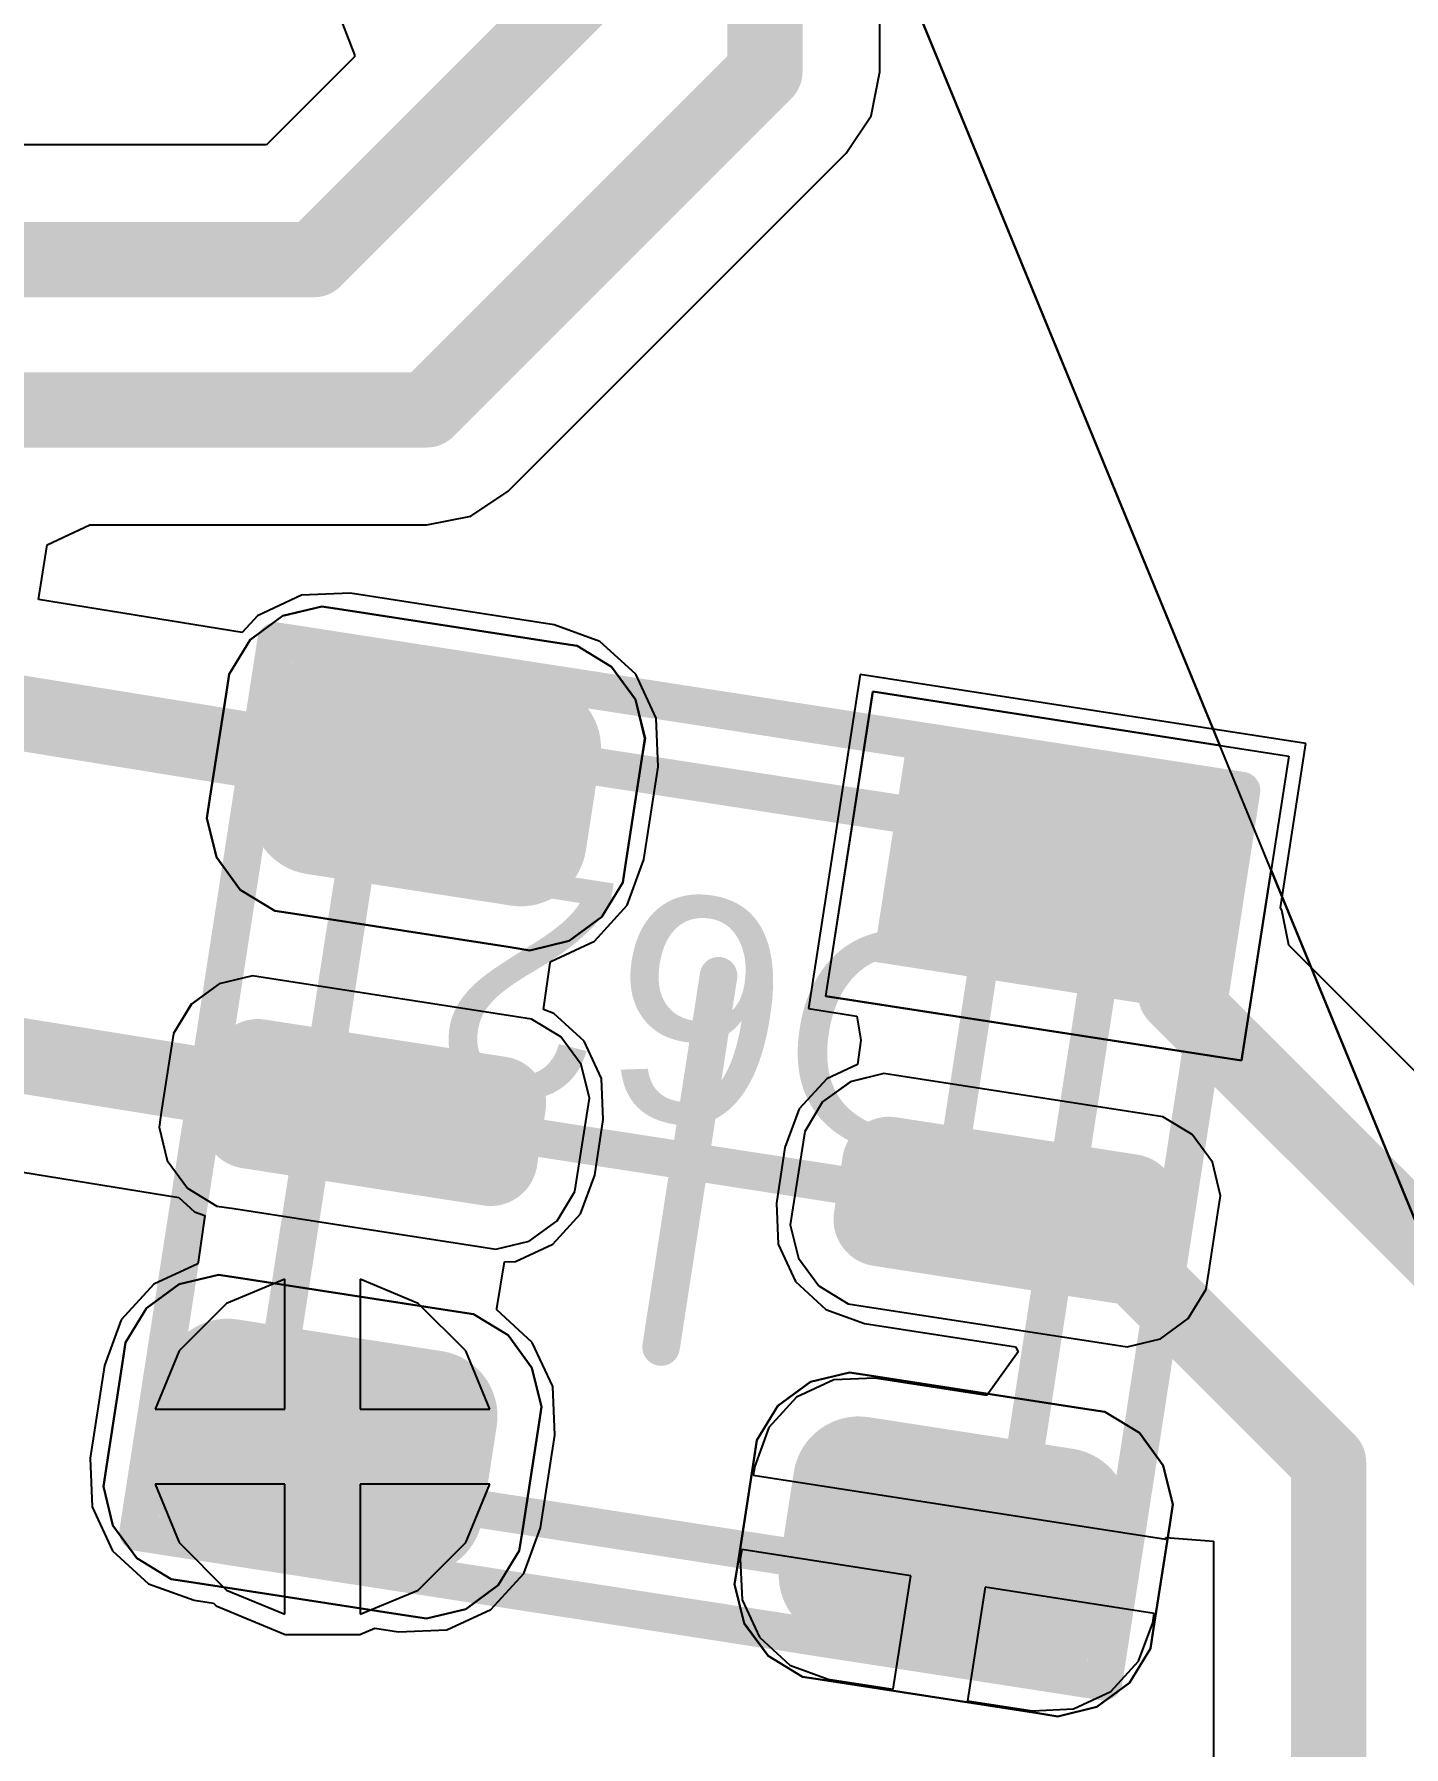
# Model space of a CAD drawing. Header units: inches. Extents: x -5 to 179, y -47 to 8.
# Drawn here: x 123.755 to 127.4, y -14.558 to -10 of the extents above; entities that cross this region are included whole.
import ezdxf

# ---------------------------------------------------------------- set-up
doc = ezdxf.new("R2010")
doc.units = ezdxf.units.IN
for name, color, linetype in [('Bottom Layer', 5, 'Continuous'), ('Top 3D Body', 56, 'Continuous'), ('Top Courtyard', 56, 'Continuous'), ('Top Layer', 1, 'Continuous'), ('Top Overlay', 2, 'Continuous'), ('Top Paste', 8, 'Continuous'), ('Top Solder', 216, 'Continuous'), ('Via Holes', 16, 'Continuous')]:
    doc.layers.add(name, color=color, linetype=linetype)
doc.styles.add('Arial', font='', dxfattribs={"height": 0.2})
doc.styles.get('Arial').set_extended_font_data('Arial')

# ---------------------------------------------------------------- blocks, each defined once
blk = doc.blocks.new('APA_RGB_LED_2020_1034')
at = {"layer": 'Top Layer'}
h = blk.add_hatch(color=1, dxfattribs=at)
edge = h.paths.add_edge_path()
edge.add_arc((-1.125, 1.025), 0.125, 90, 180)
edge.add_line((-1.25, 1.025), (-1.25, 0.775))
edge.add_arc((-1.125, 0.775), 0.125, 180, 270)
edge.add_line((-1.125, 0.65), (-0.575, 0.65))
edge.add_arc((-0.575, 0.775), 0.125, 270, 360)
edge.add_line((-0.45, 0.775), (-0.45, 1.025))
edge.add_arc((-0.575, 1.025), 0.125, 0, 90)
edge.add_line((-0.575, 1.15), (-1.125, 1.15))
h = blk.add_hatch(color=1, dxfattribs=at)
edge = h.paths.add_edge_path()
edge.add_arc((0.575, 1.025), 0.125, 90, 180)
edge.add_line((0.45, 1.025), (0.45, 0.775))
edge.add_arc((0.575, 0.775), 0.125, 180, 270)
edge.add_line((0.575, 0.65), (1.125, 0.65))
edge.add_arc((1.125, 0.775), 0.125, 270, 360)
edge.add_line((1.25, 0.775), (1.25, 1.025))
edge.add_arc((1.125, 1.025), 0.125, 0, 90)
edge.add_line((1.125, 1.15), (0.575, 1.15))
h = blk.add_hatch(color=1, dxfattribs=at)
edge = h.paths.add_edge_path()
edge.add_arc((-1.175, 0.075), 0.075, 90, 180)
edge.add_line((-1.25, 0.075), (-1.25, -0.075))
edge.add_arc((-1.175, -0.075), 0.075, 180, 270)
edge.add_line((-1.175, -0.15), (-0.525, -0.15))
edge.add_arc((-0.525, -0.075), 0.075, 270, 360)
edge.add_line((-0.45, -0.075), (-0.45, 0.075))
edge.add_arc((-0.525, 0.075), 0.075, 0, 90)
edge.add_line((-0.525, 0.15), (-1.175, 0.15))
h = blk.add_hatch(color=1, dxfattribs=at)
edge = h.paths.add_edge_path()
edge.add_arc((0.525, 0.075), 0.075, 90, 180)
edge.add_line((0.45, 0.075), (0.45, -0.075))
edge.add_arc((0.525, -0.075), 0.075, 180, 270)
edge.add_line((0.525, -0.15), (1.175, -0.15))
edge.add_arc((1.175, -0.075), 0.075, 270, 360)
edge.add_line((1.25, -0.075), (1.25, 0.075))
edge.add_arc((1.175, 0.075), 0.075, 0, 90)
edge.add_line((1.175, 0.15), (0.525, 0.15))
blk.add_hatch(color=1, dxfattribs=at).paths.add_polyline_path([(-1.25, -0.65), (-0.45, -0.65), (-0.45, -1.15), (-1.25, -1.15)])
h = blk.add_hatch(color=1, dxfattribs=at)
edge = h.paths.add_edge_path()
edge.add_arc((0.575, -0.775), 0.125, 90, 180)
edge.add_line((0.45, -0.775), (0.45, -1.025))
edge.add_arc((0.575, -1.025), 0.125, 180, 270)
edge.add_line((0.575, -1.15), (1.125, -1.15))
edge.add_arc((1.125, -1.025), 0.125, 270, 360)
edge.add_line((1.25, -1.025), (1.25, -0.775))
edge.add_arc((1.125, -0.775), 0.125, 0, 90)
edge.add_line((1.125, -0.65), (0.575, -0.65))
at = {"layer": 'Top Paste'}
h = blk.add_hatch(color=8, dxfattribs=at)
edge = h.paths.add_edge_path()
edge.add_arc((-1.125, 1.025), 0.125, 90, 180)
edge.add_line((-1.25, 1.025), (-1.25, 0.775))
edge.add_arc((-1.125, 0.775), 0.125, 180, 270)
edge.add_line((-1.125, 0.65), (-0.575, 0.65))
edge.add_arc((-0.575, 0.775), 0.125, 270, 360)
edge.add_line((-0.45, 0.775), (-0.45, 1.025))
edge.add_arc((-0.575, 1.025), 0.125, 0, 90)
edge.add_line((-0.575, 1.15), (-1.125, 1.15))
h = blk.add_hatch(color=8, dxfattribs=at)
edge = h.paths.add_edge_path()
edge.add_arc((0.575, 1.025), 0.125, 90, 180)
edge.add_line((0.45, 1.025), (0.45, 0.775))
edge.add_arc((0.575, 0.775), 0.125, 180, 270)
edge.add_line((0.575, 0.65), (1.125, 0.65))
edge.add_arc((1.125, 0.775), 0.125, 270, 360)
edge.add_line((1.25, 0.775), (1.25, 1.025))
edge.add_arc((1.125, 1.025), 0.125, 0, 90)
edge.add_line((1.125, 1.15), (0.575, 1.15))
h = blk.add_hatch(color=8, dxfattribs=at)
edge = h.paths.add_edge_path()
edge.add_arc((-1.175, 0.075), 0.075, 90, 180)
edge.add_line((-1.25, 0.075), (-1.25, -0.075))
edge.add_arc((-1.175, -0.075), 0.075, 180, 270)
edge.add_line((-1.175, -0.15), (-0.525, -0.15))
edge.add_arc((-0.525, -0.075), 0.075, 270, 360)
edge.add_line((-0.45, -0.075), (-0.45, 0.075))
edge.add_arc((-0.525, 0.075), 0.075, 0, 90)
edge.add_line((-0.525, 0.15), (-1.175, 0.15))
h = blk.add_hatch(color=8, dxfattribs=at)
edge = h.paths.add_edge_path()
edge.add_arc((0.525, 0.075), 0.075, 90, 180)
edge.add_line((0.45, 0.075), (0.45, -0.075))
edge.add_arc((0.525, -0.075), 0.075, 180, 270)
edge.add_line((0.525, -0.15), (1.175, -0.15))
edge.add_arc((1.175, -0.075), 0.075, 270, 360)
edge.add_line((1.25, -0.075), (1.25, 0.075))
edge.add_arc((1.175, 0.075), 0.075, 0, 90)
edge.add_line((1.175, 0.15), (0.525, 0.15))
blk.add_hatch(color=8, dxfattribs=at).paths.add_polyline_path([(-1.25, -0.65), (-0.45, -0.65), (-0.45, -1.15), (-1.25, -1.15)])
h = blk.add_hatch(color=8, dxfattribs=at)
edge = h.paths.add_edge_path()
edge.add_arc((0.575, -0.775), 0.125, 90, 180)
edge.add_line((0.45, -0.775), (0.45, -1.025))
edge.add_arc((0.575, -1.025), 0.125, 180, 270)
edge.add_line((0.575, -1.15), (1.125, -1.15))
edge.add_arc((1.125, -1.025), 0.125, 270, 360)
edge.add_line((1.25, -1.025), (1.25, -0.775))
edge.add_arc((1.125, -0.775), 0.125, 0, 90)
edge.add_line((1.125, -0.65), (0.575, -0.65))
at = {"layer": 'Top Solder'}
h = blk.add_hatch(color=216, dxfattribs=at)
edge = h.paths.add_edge_path()
edge.add_arc((-1.125, 1.025), 0.175, 90, 180)
edge.add_line((-1.3, 1.025), (-1.3, 0.775))
edge.add_arc((-1.125, 0.775), 0.175, 180, 270)
edge.add_line((-1.125, 0.6), (-0.575, 0.6))
edge.add_arc((-0.575, 0.775), 0.175, 270, 360)
edge.add_line((-0.4, 0.775), (-0.4, 1.025))
edge.add_arc((-0.575, 1.025), 0.175, 0, 90)
edge.add_line((-0.575, 1.2), (-1.125, 1.2))
h = blk.add_hatch(color=216, dxfattribs=at)
edge = h.paths.add_edge_path()
edge.add_arc((0.575, 1.025), 0.175, 90, 180)
edge.add_line((0.4, 1.025), (0.4, 0.775))
edge.add_arc((0.575, 0.775), 0.175, 180, 270)
edge.add_line((0.575, 0.6), (1.125, 0.6))
edge.add_arc((1.125, 0.775), 0.175, 270, 360)
edge.add_line((1.3, 0.775), (1.3, 1.025))
edge.add_arc((1.125, 1.025), 0.175, 0, 90)
edge.add_line((1.125, 1.2), (0.575, 1.2))
h = blk.add_hatch(color=216, dxfattribs=at)
edge = h.paths.add_edge_path()
edge.add_arc((-1.175, 0.075), 0.125, 90, 180)
edge.add_line((-1.3, 0.075), (-1.3, -0.075))
edge.add_arc((-1.175, -0.075), 0.125, 180, 270)
edge.add_line((-1.175, -0.2), (-0.525, -0.2))
edge.add_arc((-0.525, -0.075), 0.125, 270, 360)
edge.add_line((-0.4, -0.075), (-0.4, 0.075))
edge.add_arc((-0.525, 0.075), 0.125, 0, 90)
edge.add_line((-0.525, 0.2), (-1.175, 0.2))
h = blk.add_hatch(color=216, dxfattribs=at)
edge = h.paths.add_edge_path()
edge.add_arc((0.525, 0.075), 0.125, 90, 180)
edge.add_line((0.4, 0.075), (0.4, -0.075))
edge.add_arc((0.525, -0.075), 0.125, 180, 270)
edge.add_line((0.525, -0.2), (1.175, -0.2))
edge.add_arc((1.175, -0.075), 0.125, 270, 360)
edge.add_line((1.3, -0.075), (1.3, 0.075))
edge.add_arc((1.175, 0.075), 0.125, 0, 90)
edge.add_line((1.175, 0.2), (0.525, 0.2))
blk.add_hatch(color=216, dxfattribs=at).paths.add_polyline_path([(-1.3, -0.6), (-0.4, -0.6), (-0.4, -1.2), (-1.3, -1.2)])
h = blk.add_hatch(color=216, dxfattribs=at)
edge = h.paths.add_edge_path()
edge.add_arc((0.575, -0.775), 0.175, 90, 180)
edge.add_line((0.4, -0.775), (0.4, -1.025))
edge.add_arc((0.575, -1.025), 0.175, 180, 270)
edge.add_line((0.575, -1.2), (1.125, -1.2))
edge.add_arc((1.125, -1.025), 0.175, 270, 360)
edge.add_line((1.3, -1.025), (1.3, -0.775))
edge.add_arc((1.125, -0.775), 0.175, 0, 90)
edge.add_line((1.125, -0.6), (0.575, -0.6))
at = {"layer": 'Top 3D Body'}
for points in [[(1, 1, 0.1, 0.1, 0), (-1, 1, 0.1, 0.1, 0)], [(-1, 1, 0.1, 0.1, 0), (-1, -1, 0.1, 0.1, 0)], [(1, 1, 0.1, 0.1, 0), (1, -1, 0.1, 0.1, 0)], [(1, -1, 0.1, 0.1, 0), (-1, -1, 0.1, 0.1, 0)]]:
    blk.add_lwpolyline(points, format="xyseb", dxfattribs=at)
for points in [[(-1.025, 1, 0.05, 0.05, 1), (-0.975, 1, 0.05, 0.05, 1)], [(-1.025, 1, 0.05, 0.05, 1), (-0.975, 1, 0.05, 0.05, 1)], [(0.975, 1, 0.05, 0.05, 1), (1.025, 1, 0.05, 0.05, 1)], [(0.975, 1, 0.05, 0.05, 1), (1.025, 1, 0.05, 0.05, 1)], [(-1.025, -1, 0.05, 0.05, 1), (-0.975, -1, 0.05, 0.05, 1)], [(-1.025, -1, 0.05, 0.05, 1), (-0.975, -1, 0.05, 0.05, 1)], [(0.975, -1, 0.05, 0.05, 1), (1.025, -1, 0.05, 0.05, 1)], [(0.975, -1, 0.05, 0.05, 1), (1.025, -1, 0.05, 0.05, 1)]]:
    blk.add_lwpolyline(points, format="xyseb", close=True, dxfattribs=at)
at = {"layer": 'Top Courtyard'}
for points in [[(-1.3, 1.2, 0.1, 0.1, 0), (-1.3, -1.2, 0.1, 0.1, 0)], [(1.3, 1.2, 0.1, 0.1, 0), (-1.3, 1.2, 0.1, 0.1, 0)], [(1.3, 1.2, 0.1, 0.1, 0), (1.3, -1.2, 0.1, 0.1, 0)], [(0, 0.5, 0.1, 0.1, 0), (0, -0.5, 0.1, 0.1, 0)], [(0.5, 0, 0.1, 0.1, 0), (-0.5, 0, 0.1, 0.1, 0)], [(1.3, -1.2, 0.1, 0.1, 0), (-1.3, -1.2, 0.1, 0.1, 0)]]:
    blk.add_lwpolyline(points, format="xyseb", dxfattribs=at)
for points in [[(-1.325, 1.2, 0.05, 0.05, 1), (-1.275, 1.2, 0.05, 0.05, 1)], [(-1.325, 1.2, 0.05, 0.05, 1), (-1.275, 1.2, 0.05, 0.05, 1)], [(1.275, 1.2, 0.05, 0.05, 1), (1.325, 1.2, 0.05, 0.05, 1)], [(1.275, 1.2, 0.05, 0.05, 1), (1.325, 1.2, 0.05, 0.05, 1)], [(-0.025, 0.5, 0.05, 0.05, 1), (0.025, 0.5, 0.05, 0.05, 1)], [(-0.525, 0, 0.05, 0.05, 1), (-0.475, 0, 0.05, 0.05, 1)], [(0.475, 0, 0.05, 0.05, 1), (0.525, 0, 0.05, 0.05, 1)], [(-0.025, -0.5, 0.05, 0.05, 1), (0.025, -0.5, 0.05, 0.05, 1)], [(-1.325, -1.2, 0.05, 0.05, 1), (-1.275, -1.2, 0.05, 0.05, 1)], [(-1.325, -1.2, 0.05, 0.05, 1), (-1.275, -1.2, 0.05, 0.05, 1)], [(1.275, -1.2, 0.05, 0.05, 1), (1.325, -1.2, 0.05, 0.05, 1)], [(1.275, -1.2, 0.05, 0.05, 1), (1.325, -1.2, 0.05, 0.05, 1)]]:
    blk.add_lwpolyline(points, format="xyseb", close=True, dxfattribs=at)
at = {"layer": 'Top Overlay'}
for p, q in [((-1.2929, 1.2689), (-1.1937, 1.31)), ((-1.1937, 1.31), (-1.14, 1.31)), ((-1.14, 1.31), (-1.14, 1.31)), ((-1.14, 1.31), (-0.56, 1.31)), ((-0.56, 1.31), (-0.5063, 1.31)), ((-0.5063, 1.31), (-0.4071, 1.2689)), ((0.4071, 1.2689), (0.5063, 1.31)), ((0.5063, 1.31), (0.56, 1.31)), ((0.56, 1.31), (0.56, 1.31)), ((0.56, 1.31), (1.14, 1.31)), ((1.14, 1.31), (1.1937, 1.31)), ((1.1937, 1.31), (1.2929, 1.2689)), ((-1.3689, 1.1929), (-1.2929, 1.2689)), ((-0.4071, 1.2689), (-0.3311, 1.1929)), ((0.3311, 1.1929), (0.4071, 1.2689)), ((1.2929, 1.2689), (1.3689, 1.1929)), ((-1.41, 1.0937), (-1.3689, 1.1929)), ((-0.3311, 1.1929), (-0.29, 1.0937)), ((0.29, 1.0937), (0.3311, 1.1929)), ((1.3689, 1.1929), (1.41, 1.0937)), ((-1.41, 1.04), (-1.41, 1.0937)), ((-0.29, 1.0937), (-0.29, 1.04)), ((0.29, 1.04), (0.29, 1.0937)), ((1.41, 1.0937), (1.41, 1.04)), ((-1.41, 0.76), (-1.41, 1.04)), ((-0.29, 1.04), (-0.29, 1.04)), ((-0.29, 1.04), (-0.29, 0.76)), ((0.29, 0.76), (0.29, 1.04)), ((1.41, 1.04), (1.41, 1.04)), ((1.41, 1.04), (1.41, 0.76)), ((-1.41, 0.76), (-1.41, 0.76)), ((-1.41, 0.7063), (-1.41, 0.76)), ((-0.29, 0.76), (-0.29, 0.7063)), ((0.29, 0.76), (0.29, 0.76)), ((0.29, 0.7063), (0.29, 0.76)), ((1.41, 0.76), (1.41, 0.7063)), ((-1.3689, 0.6071), (-1.41, 0.7063)), ((-0.29, 0.7063), (-0.3311, 0.6071)), ((0.3311, 0.6071), (0.29, 0.7063)), ((1.41, 0.7063), (1.3689, 0.6071)), ((-1.2929, 0.5311), (-1.3689, 0.6071)), ((-0.3311, 0.6071), (-0.4071, 0.5311)), ((0.4071, 0.5311), (0.3311, 0.6071)), ((1.3689, 0.6071), (1.2929, 0.5311)), ((-1.1937, 0.49), (-1.2929, 0.5311)), ((-0.4071, 0.5311), (-0.5063, 0.49)), ((0.5063, 0.49), (0.4071, 0.5311)), ((1.2929, 0.5311), (1.1937, 0.49)), ((-1.14, 0.49), (-1.1937, 0.49)), ((-0.56, 0.49), (-1.14, 0.49)), ((-0.5063, 0.49), (-0.56, 0.49)), ((-0.56, 0.49), (-0.56, 0.49)), ((0.56, 0.49), (0.5063, 0.49)), ((1.14, 0.49), (0.56, 0.49)), ((1.1937, 0.49), (1.14, 0.49)), ((1.14, 0.49), (1.14, 0.49)), ((-1.3103, 0.275), (-1.375, 0.2103)), ((-1.2258, 0.31), (-1.3103, 0.275)), ((-1.18, 0.31), (-1.2258, 0.31)), ((-0.52, 0.31), (-1.18, 0.31)), ((-0.4742, 0.31), (-0.52, 0.31)), ((-0.52, 0.31), (-0.52, 0.31)), ((-0.3897, 0.275), (-0.4742, 0.31)), ((-0.325, 0.2103), (-0.3897, 0.275)), ((0.3897, 0.275), (0.325, 0.2103)), ((0.4743, 0.31), (0.3897, 0.275)), ((0.52, 0.31), (0.4743, 0.31)), ((1.18, 0.31), (0.52, 0.31)), ((1.2258, 0.31), (1.18, 0.31)), ((1.18, 0.31), (1.18, 0.31)), ((1.3103, 0.275), (1.2258, 0.31)), ((1.375, 0.2103), (1.3103, 0.275)), ((-1.375, 0.2103), (-1.41, 0.1258)), ((-0.29, 0.1258), (-0.325, 0.2103)), ((0.325, 0.2103), (0.29, 0.1258)), ((1.41, 0.1258), (1.375, 0.2103)), ((-1.41, 0.1258), (-1.41, 0.08)), ((-0.29, 0.08), (-0.29, 0.1258)), ((0.29, 0.1258), (0.29, 0.08)), ((1.41, 0.08), (1.41, 0.1258)), ((-1.41, 0.08), (-1.41, -0.08)), ((-1.41, 0.08), (-1.41, 0.08)), ((-0.29, -0.08), (-0.29, 0.08)), ((0.29, 0.08), (0.29, -0.08)), ((0.29, 0.08), (0.29, 0.08)), ((1.41, -0.08), (1.41, 0.08)), ((-1.41, -0.08), (-1.41, -0.1257)), ((-0.29, -0.1257), (-0.29, -0.08)), ((-0.29, -0.08), (-0.29, -0.08)), ((0.29, -0.08), (0.29, -0.1257)), ((1.41, -0.1257), (1.41, -0.08)), ((1.41, -0.08), (1.41, -0.08)), ((-1.41, -0.1257), (-1.375, -0.2103)), ((-0.325, -0.2103), (-0.29, -0.1257)), ((0.29, -0.1257), (0.325, -0.2103)), ((1.375, -0.2103), (1.41, -0.1257)), ((-1.375, -0.2103), (-1.3103, -0.275)), ((-0.3897, -0.275), (-0.325, -0.2103)), ((0.325, -0.2103), (0.3897, -0.275)), ((1.3103, -0.275), (1.375, -0.2103)), ((-1.3103, -0.275), (-1.2258, -0.31)), ((-1.2258, -0.31), (-1.18, -0.31)), ((-1.18, -0.31), (-1.18, -0.31)), ((-1.18, -0.31), (-0.52, -0.31)), ((-0.52, -0.31), (-0.4743, -0.31)), ((-0.4743, -0.31), (-0.3897, -0.275)), ((0.3897, -0.275), (0.4743, -0.31)), ((0.4743, -0.31), (0.52, -0.31)), ((0.52, -0.31), (0.52, -0.31)), ((0.52, -0.31), (1.18, -0.31)), ((1.18, -0.31), (1.2258, -0.31)), ((1.2258, -0.31), (1.3103, -0.275)), ((-1.41, -1.31), (-1.41, -0.49)), ((-1.41, -0.49), (-0.29, -0.49)), ((-0.29, -0.49), (-0.29, -1.31)), ((0.4071, -0.5311), (0.5063, -0.49)), ((0.5063, -0.49), (0.56, -0.49)), ((0.56, -0.49), (0.56, -0.49)), ((0.56, -0.49), (1.14, -0.49)), ((1.14, -0.49), (1.1937, -0.49)), ((1.1937, -0.49), (1.2929, -0.5311)), ((0.3311, -0.6071), (0.4071, -0.5311)), ((1.2929, -0.5311), (1.3689, -0.6071)), ((0.29, -0.7063), (0.3311, -0.6071)), ((1.3689, -0.6071), (1.41, -0.7063)), ((0.29, -0.76), (0.29, -0.7063)), ((1.41, -0.7063), (1.41, -0.76)), ((0.29, -1.04), (0.29, -0.76)), ((1.41, -0.76), (1.41, -0.76)), ((1.41, -0.76), (1.41, -1.04)), ((0.29, -1.04), (0.29, -1.04)), ((0.29, -1.0937), (0.29, -1.04)), ((1.41, -1.04), (1.41, -1.0937)), ((0.3311, -1.1929), (0.29, -1.0937)), ((1.41, -1.0937), (1.3689, -1.1929)), ((0.4071, -1.2689), (0.3311, -1.1929)), ((1.3689, -1.1929), (1.2929, -1.2689)), ((0.5063, -1.31), (0.4071, -1.2689)), ((1.2929, -1.2689), (1.1937, -1.31)), ((-0.29, -1.31), (-1.41, -1.31)), ((0.56, -1.31), (0.5063, -1.31)), ((1.14, -1.31), (0.56, -1.31)), ((1.1937, -1.31), (1.14, -1.31)), ((1.14, -1.31), (1.14, -1.31))]:
    blk.add_line(p, q, dxfattribs=at)
at = {"layer": 'Top Courtyard', "style": 'Arial'}
blk.add_text('D62', height=0.6, dxfattribs=at).set_placement((-0.8, -0.7))

msp = doc.modelspace()

# ---------------------------------------------------------------- hatches: boundary and pattern name
at = {"layer": 'Bottom Layer'}
h = msp.add_hatch(color=5, dxfattribs=at)
edge = h.paths.add_edge_path()
edge.add_arc((124.5223, -13.7594), 0.3, 0, 360)
at = {"layer": 'Top Layer'}
h = msp.add_hatch(color=1, dxfattribs=at)
edge = h.paths.add_edge_path()
edge.add_arc((124.5223, -13.7594), 0.3, 0, 360)
at = {"layer": 'Via Holes'}
h = msp.add_hatch(color=7, dxfattribs=at)
edge = h.paths.add_edge_path()
edge.add_arc((124.5223, -13.7594), 0.15, 0, 360)

# ---------------------------------------------------------------- linework, layer by layer
at = {"layer": 'Bottom Layer'}
for p, q in [((124.4223, -13.3137), (124.2674, -13.3779)), ((124.4223, -13.6594), (124.4223, -13.3137)), ((124.7772, -13.3779), (124.6223, -13.3137)), ((124.6223, -13.3137), (124.6223, -13.6594)), ((124.2674, -13.3779), (124.1408, -13.5045)), ((124.9038, -13.5045), (124.7772, -13.3779)), ((124.1408, -13.5045), (124.0767, -13.6594)), ((124.968, -13.6594), (124.9038, -13.5045)), ((124.0767, -13.6594), (124.4223, -13.6594)), ((124.6223, -13.6594), (124.968, -13.6594)), ((124.4223, -13.8594), (124.0767, -13.8594)), ((124.0767, -13.8594), (124.1408, -14.0143)), ((124.4223, -14.205), (124.4223, -13.8594)), ((124.968, -13.8594), (124.6223, -13.8594)), ((124.6223, -13.8594), (124.6223, -14.205)), ((124.9038, -14.0143), (124.968, -13.8594)), ((124.1408, -14.0143), (124.2674, -14.1409)), ((124.7772, -14.1409), (124.9038, -14.0143)), ((124.2674, -14.1409), (124.4223, -14.205)), ((124.6223, -14.205), (124.7772, -14.1409))]:
    msp.add_line(p, q, dxfattribs=at)
at = {"layer": 'Top Layer'}
for p, q in [((126.0059, -10.1), (126.0059, -8.738)), ((124.5589, -9.9289), (124.6074, -10.0552)), ((124.6072, -10.0603), (124.3733, -10.2941)), ((124.6074, -10.0552), (124.6072, -10.0603)), ((125.9826, -10.2171), (126.0059, -10.1)), ((126.0059, -10.1), (126.0059, -10.1)), ((125.9163, -10.3163), (125.9826, -10.2171)), ((124.3733, -10.2941), (121.0749, -10.2941)), ((125.0163, -11.2163), (125.9163, -10.3163)), ((125.9163, -10.3163), (125.9163, -10.3163)), ((124.9171, -11.2826), (125.0163, -11.2163)), ((124.8, -11.3059), (124.9171, -11.2826)), ((123.7895, -11.3586), (123.9032, -11.3059)), ((123.9032, -11.3059), (124.8, -11.3059)), ((124.8, -11.3059), (124.8, -11.3059)), ((123.7668, -11.5046), (123.7895, -11.3586)), ((123.7895, -11.3586), (123.7895, -11.3586)), ((123.7895, -11.3586), (123.7895, -11.3586)), ((124.3086, -11.5919), (123.7668, -11.5046)), ((124.4666, -11.493), (124.3493, -11.5476)), ((124.5957, -11.4875), (124.4666, -11.493)), ((125.1393, -11.5716), (124.5957, -11.4875)), ((124.3493, -11.5476), (124.3086, -11.5919)), ((125.2607, -11.616), (125.1393, -11.5716)), ((125.356, -11.7034), (125.2607, -11.616)), ((125.4105, -11.8206), (125.356, -11.7034)), ((125.9536, -11.7041), (125.8159, -12.5935)), ((127.1395, -11.8877), (125.9536, -11.7041)), ((125.416, -11.9498), (125.4105, -11.8206)), ((127.0717, -12.3255), (127.1395, -11.8877)), ((125.3778, -12.1969), (125.416, -11.9498)), ((125.3335, -12.3183), (125.3778, -12.1969)), ((125.246, -12.4136), (125.3335, -12.3183)), ((127.0759, -12.3318), (127.0717, -12.3255)), ((127.0944, -12.4248), (127.0759, -12.3318)), ((125.1297, -12.4677), (125.246, -12.4136)), ((127.8163, -13.1467), (127.0944, -12.4248)), ((125.1109, -12.596), (125.1283, -12.4717)), ((125.1283, -12.4717), (125.1297, -12.4677)), ((125.1383, -12.606), (125.1109, -12.596)), ((125.2189, -12.68), (125.1383, -12.606)), ((125.8159, -12.5935), (125.9444, -12.6134)), ((125.9444, -12.6134), (125.9548, -12.6778)), ((125.2651, -12.7792), (125.2189, -12.68)), ((125.9548, -12.6778), (125.9459, -12.7422)), ((125.9459, -12.7422), (125.8647, -12.7799)), ((125.2697, -12.8885), (125.2651, -12.7792)), ((125.8647, -12.7799), (125.7907, -12.8605)), ((125.2468, -13.0367), (125.2697, -12.8885)), ((125.7907, -12.8605), (125.7532, -12.9633)), ((123.4073, -12.9779), (124.1404, -13.0961)), ((125.7532, -12.9633), (125.7303, -13.1115)), ((125.2093, -13.1395), (125.2468, -13.0367)), ((124.1404, -13.0961), (124.1817, -13.1339)), ((125.7303, -13.1115), (125.7349, -13.2208)), ((124.1817, -13.1339), (124.2091, -13.1439)), ((124.2091, -13.1439), (124.1917, -13.2682)), ((125.1353, -13.2201), (125.2093, -13.1395)), ((125.0361, -13.2662), (125.1353, -13.2201)), ((125.7349, -13.2208), (125.7811, -13.32)), ((124.1903, -13.2723), (124.074, -13.3264)), ((124.1917, -13.2682), (124.1903, -13.2723)), ((124.986, -13.3912), (125.0069, -13.2675)), ((125.0069, -13.2675), (125.0361, -13.2662)), ((124.074, -13.3264), (123.9865, -13.4216)), ((125.7811, -13.32), (125.8617, -13.394)), ((124.9861, -13.3955), (124.986, -13.3912)), ((125.0806, -13.4822), (124.9861, -13.3955)), ((125.8617, -13.394), (125.9645, -13.4315)), ((123.9865, -13.4216), (123.9422, -13.5431)), ((125.9645, -13.4315), (126.3669, -13.4938)), ((125.1351, -13.5994), (125.0806, -13.4822)), ((126.3738, -13.5073), (126.2904, -13.6229)), ((126.3669, -13.4938), (126.3738, -13.5073)), ((123.9422, -13.5431), (123.904, -13.7901)), ((125.8833, -13.5814), (125.7841, -13.6276)), ((125.9926, -13.5768), (125.8833, -13.5814)), ((126.2904, -13.6229), (125.9926, -13.5768)), ((125.1407, -13.7286), (125.1351, -13.5994)), ((125.7841, -13.6276), (125.7101, -13.7082)), ((125.7101, -13.7082), (125.6726, -13.8109)), ((125.1024, -13.9757), (125.1407, -13.7286)), ((123.904, -13.7901), (123.9095, -13.9193)), ((125.6726, -13.8109), (125.6688, -13.8356)), ((125.6688, -13.8356), (126.2176, -13.9206)), ((123.9095, -13.9193), (123.964, -14.0365)), ((126.2176, -13.9206), (126.7665, -14.0056)), ((125.0581, -14.0971), (125.1024, -13.9757)), ((123.964, -14.0365), (124.0593, -14.124)), ((125.6382, -14.0333), (125.6343, -14.058)), ((126.0882, -14.103), (125.6382, -14.0333)), ((126.7665, -14.0056), (126.7671, -14.0013)), ((126.7671, -14.0013), (126.8941, -14.011)), ((126.8941, -14.011), (126.8941, -14.8733)), ((125.6343, -14.058), (125.639, -14.1673)), ((124.0593, -14.124), (124.1807, -14.1683)), ((124.9707, -14.1924), (125.0581, -14.0971)), ((126.0415, -14.4048), (126.0882, -14.103)), ((124.1807, -14.1683), (124.2321, -14.1762)), ((125.639, -14.1673), (125.6852, -14.2665)), ((126.2858, -14.1336), (126.2391, -14.4354)), ((126.7359, -14.2032), (126.2858, -14.1336)), ((124.2321, -14.1762), (124.2391, -14.1832)), ((124.2391, -14.1832), (124.4229, -14.2594)), ((124.8534, -14.2469), (124.9707, -14.1924)), ((126.732, -14.2279), (126.7359, -14.2032)), ((124.4229, -14.2594), (124.6218, -14.2594)), ((124.6218, -14.2594), (124.6618, -14.2428)), ((124.6618, -14.2428), (124.7243, -14.2524)), ((124.7243, -14.2524), (124.8534, -14.2469)), ((125.6852, -14.2665), (125.7658, -14.3405)), ((126.6945, -14.3307), (126.732, -14.2279)), ((125.7658, -14.3405), (125.8685, -14.378)), ((126.6205, -14.4113), (126.6945, -14.3307)), ((125.8685, -14.378), (126.0415, -14.4048)), ((126.2391, -14.4354), (126.4121, -14.4621)), ((126.5214, -14.4575), (126.6205, -14.4113)), ((126.4121, -14.4621), (126.5214, -14.4575))]:
    msp.add_line(p, q, dxfattribs=at)
for points in [[(125.7, -10.1, 0.2, 0.2, 0), (125.7, -8.738, 0.2, 0.2, 0)], [(124.5, -10.6, 0.2, 0.2, 0), (125.2, -9.9, 0.2, 0.2, 0)], [(124.8, -11, 0.2, 0.2, 0), (125.7, -10.1, 0.2, 0.2, 0)], [(121.0749, -10.6, 0.2, 0.2, 0), (124.5, -10.6, 0.2, 0.2, 0)], [(121.8991, -11, 0.2, 0.2, 0), (124.8, -11, 0.2, 0.2, 0)], [(123.4239, -11.7592, 0.2, 0.2, 0), (124.5262, -11.9368, 0.2, 0.2, 0)], [(124.5262, -11.9368, 0.2, 0.2, 0), (124.7977, -11.9806, 0.2, 0.2, 0)], [(126.4777, -12.2406, 0.2, 0.2, 0), (126.5851, -12.2406, 0.2, 0.2, 0)], [(126.5851, -12.2406, 0.2, 0.2, 0), (126.7933, -12.4489, 0.2, 0.2, 0)], [(126.7933, -12.5563, 0.2, 0.2, 0), (126.7933, -12.4489, 0.2, 0.2, 0)], [(126.7933, -12.5563, 0.2, 0.2, 0), (127.6, -13.3629, 0.2, 0.2, 0)], [(123.2862, -12.6486, 0.2, 0.2, 0), (124.3638, -12.8222, 0.2, 0.2, 0)], [(124.3638, -12.8222, 0.2, 0.2, 0), (124.66, -12.87, 0.2, 0.2, 0)], [(126.34, -13.13, 0.2, 0.2, 0), (126.5405, -13.13, 0.2, 0.2, 0)], [(126.5405, -13.13, 0.2, 0.2, 0), (126.6476, -13.2372, 0.2, 0.2, 0)], [(126.6476, -13.2476, 0.2, 0.2, 0), (126.6476, -13.2372, 0.2, 0.2, 0)], [(126.6476, -13.2476, 0.2, 0.2, 0), (127.2, -13.8, 0.2, 0.2, 0)], [(127.2, -15, 0.2, 0.2, 0), (127.2, -13.8, 0.2, 0.2, 0)]]:
    msp.add_lwpolyline(points, format="xyseb", dxfattribs=at)
for points in [[(125.65, -10.1, 0.1, 0.1, 1), (125.75, -10.1, 0.1, 0.1, 1)], [(125.65, -10.1, 0.1, 0.1, 1), (125.75, -10.1, 0.1, 0.1, 1)], [(124.45, -10.6, 0.1, 0.1, 1), (124.55, -10.6, 0.1, 0.1, 1)], [(124.45, -10.6, 0.1, 0.1, 1), (124.55, -10.6, 0.1, 0.1, 1)], [(124.75, -11, 0.1, 0.1, 1), (124.85, -11, 0.1, 0.1, 1)], [(124.75, -11, 0.1, 0.1, 1), (124.85, -11, 0.1, 0.1, 1)], [(124.4762, -11.9368, 0.1, 0.1, 1), (124.5762, -11.9368, 0.1, 0.1, 1)], [(124.4762, -11.9368, 0.1, 0.1, 1), (124.5762, -11.9368, 0.1, 0.1, 1)], [(124.7477, -11.9806, 0.1, 0.1, 1), (124.8477, -11.9806, 0.1, 0.1, 1)], [(126.4277, -12.2406, 0.1, 0.1, 1), (126.5277, -12.2406, 0.1, 0.1, 1)], [(126.5351, -12.2406, 0.1, 0.1, 1), (126.6351, -12.2406, 0.1, 0.1, 1)], [(126.5351, -12.2406, 0.1, 0.1, 1), (126.6351, -12.2406, 0.1, 0.1, 1)], [(126.7433, -12.4489, 0.1, 0.1, 1), (126.8433, -12.4489, 0.1, 0.1, 1)], [(126.7433, -12.4489, 0.1, 0.1, 1), (126.8433, -12.4489, 0.1, 0.1, 1)], [(126.7433, -12.5563, 0.1, 0.1, 1), (126.8433, -12.5563, 0.1, 0.1, 1)], [(126.7433, -12.5563, 0.1, 0.1, 1), (126.8433, -12.5563, 0.1, 0.1, 1)], [(124.3138, -12.8222, 0.1, 0.1, 1), (124.4138, -12.8222, 0.1, 0.1, 1)], [(124.3138, -12.8222, 0.1, 0.1, 1), (124.4138, -12.8222, 0.1, 0.1, 1)], [(124.61, -12.87, 0.1, 0.1, 1), (124.71, -12.87, 0.1, 0.1, 1)], [(126.29, -13.13, 0.1, 0.1, 1), (126.39, -13.13, 0.1, 0.1, 1)], [(126.4905, -13.13, 0.1, 0.1, 1), (126.5905, -13.13, 0.1, 0.1, 1)], [(126.4905, -13.13, 0.1, 0.1, 1), (126.5905, -13.13, 0.1, 0.1, 1)], [(126.5976, -13.2372, 0.1, 0.1, 1), (126.6976, -13.2372, 0.1, 0.1, 1)], [(126.5976, -13.2372, 0.1, 0.1, 1), (126.6976, -13.2372, 0.1, 0.1, 1)], [(126.5976, -13.2476, 0.1, 0.1, 1), (126.6976, -13.2476, 0.1, 0.1, 1)], [(126.5976, -13.2476, 0.1, 0.1, 1), (126.6976, -13.2476, 0.1, 0.1, 1)], [(127.15, -13.8, 0.1, 0.1, 1), (127.25, -13.8, 0.1, 0.1, 1)], [(127.15, -13.8, 0.1, 0.1, 1), (127.25, -13.8, 0.1, 0.1, 1)]]:
    msp.add_lwpolyline(points, format="xyseb", close=True, dxfattribs=at)
at = {"layer": 'Top Overlay'}
for p, q in [((125.2307, -7.8041), (126.9105, -11.8927)), ((124.5208, -11.5228), (124.4164, -11.5482)), ((124.5738, -11.531), (124.5208, -11.5228)), ((125.147, -11.6198), (124.5738, -11.531)), ((124.5738, -11.531), (124.5738, -11.531)), ((124.4164, -11.5482), (124.3297, -11.6117)), ((124.3297, -11.6117), (124.2739, -11.7035)), ((125.2001, -11.628), (125.147, -11.6198)), ((125.2919, -11.6838), (125.2001, -11.628)), ((124.2739, -11.7035), (124.2657, -11.7565)), ((125.3553, -11.7704), (125.2919, -11.6838)), ((124.2657, -11.7565), (124.2229, -12.0332)), ((125.987, -11.7498), (125.8615, -12.5601)), ((126.9105, -11.8927), (125.987, -11.7498)), ((125.3807, -11.8748), (125.3553, -11.7704)), ((125.3725, -11.9279), (125.3807, -11.8748)), ((125.3297, -12.2046), (125.3725, -11.9279)), ((125.3725, -11.9279), (125.3725, -11.9279)), ((124.2229, -12.0332), (124.2146, -12.0863)), ((124.2146, -12.0863), (124.2401, -12.1907)), ((124.2401, -12.1907), (124.3035, -12.2773)), ((125.3215, -12.2577), (125.3297, -12.2046)), ((125.2657, -12.3494), (125.3215, -12.2577)), ((126.9684, -12.7315), (127.0468, -12.2247)), ((127.0468, -12.2247), (128.7609, -16.3967)), ((124.3035, -12.2773), (124.3953, -12.3331)), ((124.3953, -12.3331), (124.4484, -12.3414)), ((124.4484, -12.3414), (125.0216, -12.4301)), ((125.179, -12.4129), (125.2657, -12.3494)), ((125.0216, -12.4301), (125.0746, -12.4383)), ((125.0746, -12.4383), (125.179, -12.4129)), ((124.2472, -12.5278), (124.1734, -12.5818)), ((124.3361, -12.5061), (124.2472, -12.5278)), ((124.3813, -12.5131), (124.3361, -12.5061)), ((125.0335, -12.6141), (124.3813, -12.5131)), ((125.8615, -12.5601), (126.9684, -12.7315)), ((124.1734, -12.5818), (124.1258, -12.66)), ((125.0788, -12.6211), (125.0335, -12.6141)), ((125.1569, -12.6686), (125.0788, -12.6211)), ((124.1258, -12.66), (124.1188, -12.7052)), ((125.211, -12.7425), (125.1569, -12.6686)), ((124.1188, -12.7052), (124.0944, -12.8633)), ((124.1188, -12.7052), (124.1188, -12.7052)), ((125.2327, -12.8314), (125.211, -12.7425)), ((125.9272, -12.7879), (125.8534, -12.8419)), ((126.0161, -12.7662), (125.9272, -12.7879)), ((126.0613, -12.7732), (126.0161, -12.7662)), ((126.7135, -12.8742), (126.0613, -12.7732)), ((125.2257, -12.8766), (125.2327, -12.8314)), ((125.8534, -12.8419), (125.8058, -12.9201)), ((124.0944, -12.8633), (124.0874, -12.9086)), ((125.2012, -13.0347), (125.2257, -12.8766)), ((126.7587, -12.8812), (126.7135, -12.8742)), ((126.8369, -12.9287), (126.7587, -12.8812)), ((124.0874, -12.9086), (124.109, -12.9975)), ((125.8058, -12.9201), (125.7988, -12.9653)), ((126.891, -13.0025), (126.8369, -12.9287)), ((125.7988, -12.9653), (125.7743, -13.1234)), ((124.109, -12.9975), (124.1631, -13.0713)), ((125.1942, -13.0799), (125.2012, -13.0347)), ((125.2012, -13.0347), (125.2012, -13.0347)), ((126.9126, -13.0914), (126.891, -13.0025)), ((124.1631, -13.0713), (124.2413, -13.1188)), ((125.1466, -13.1581), (125.1942, -13.0799)), ((124.2413, -13.1188), (124.2865, -13.1258)), ((124.2865, -13.1258), (124.2865, -13.1258)), ((124.2865, -13.1258), (124.9387, -13.2268)), ((125.7743, -13.1234), (125.7673, -13.1686)), ((126.9056, -13.1367), (126.9126, -13.0914)), ((125.0728, -13.2121), (125.1466, -13.1581)), ((125.7673, -13.1686), (125.789, -13.2575)), ((126.8812, -13.2948), (126.9056, -13.1367)), ((124.9839, -13.2338), (125.0728, -13.2121)), ((124.9387, -13.2268), (124.9839, -13.2338)), ((125.789, -13.2575), (125.8431, -13.3314)), ((124.2454, -13.3016), (124.141, -13.3271)), ((124.2985, -13.3098), (124.2454, -13.3016)), ((126.8742, -13.34), (126.8812, -13.2948)), ((126.8812, -13.2948), (126.8812, -13.2948)), ((124.141, -13.3271), (124.0543, -13.3905)), ((124.8716, -13.3986), (124.2985, -13.3098)), ((124.2985, -13.3098), (124.2985, -13.3098)), ((125.8431, -13.3314), (125.9212, -13.3789)), ((126.8266, -13.4182), (126.8742, -13.34)), ((124.0543, -13.3905), (123.9985, -13.4823)), ((124.9247, -13.4068), (124.8716, -13.3986)), ((125.9212, -13.3789), (125.9665, -13.3859)), ((125.9665, -13.3859), (125.9665, -13.3859)), ((125.9665, -13.3859), (126.6187, -13.4869)), ((125.0165, -13.4626), (124.9247, -13.4068)), ((126.7528, -13.4722), (126.8266, -13.4182)), ((123.9985, -13.4823), (123.9903, -13.5353)), ((125.0799, -13.5493), (125.0165, -13.4626)), ((126.6187, -13.4869), (126.6639, -13.4939)), ((126.6639, -13.4939), (126.7528, -13.4722)), ((123.9903, -13.5353), (123.9475, -13.812)), ((125.1054, -13.6536), (125.0799, -13.5493)), ((125.9254, -13.5617), (125.821, -13.5871)), ((125.9784, -13.5699), (125.9254, -13.5617)), ((126.5516, -13.6586), (125.9784, -13.5699)), ((125.9784, -13.5699), (125.9784, -13.5699)), ((125.821, -13.5871), (125.7343, -13.6506)), ((125.0971, -13.7067), (125.1054, -13.6536)), ((125.7343, -13.6506), (125.6785, -13.7423)), ((126.6047, -13.6669), (126.5516, -13.6586)), ((126.6965, -13.7227), (126.6047, -13.6669)), ((125.0543, -13.9834), (125.0971, -13.7067)), ((125.0971, -13.7067), (125.0971, -13.7067)), ((125.6785, -13.7423), (125.6703, -13.7954)), ((126.7599, -13.8093), (126.6965, -13.7227)), ((125.6703, -13.7954), (125.6275, -14.0721)), ((126.7853, -13.9137), (126.7599, -13.8093)), ((123.9475, -13.812), (123.9393, -13.8651)), ((123.9475, -13.812), (123.9475, -13.812)), ((123.9393, -13.8651), (123.9647, -13.9695)), ((126.7771, -13.9668), (126.7853, -13.9137)), ((123.9647, -13.9695), (124.0281, -14.0562)), ((125.0461, -14.0365), (125.0543, -13.9834)), ((126.7343, -14.2435), (126.7771, -13.9668)), ((126.7771, -13.9668), (126.7771, -13.9668)), ((124.9903, -14.1282), (125.0461, -14.0365)), ((124.0281, -14.0562), (124.1199, -14.112)), ((125.6275, -14.0721), (125.6193, -14.1252)), ((124.1199, -14.112), (124.173, -14.1202)), ((124.173, -14.1202), (124.7462, -14.2089)), ((124.9036, -14.1917), (124.9903, -14.1282)), ((125.6193, -14.1252), (125.6447, -14.2296)), ((124.7462, -14.2089), (124.7462, -14.2089)), ((124.7462, -14.2089), (124.7993, -14.2171)), ((124.7993, -14.2171), (124.9036, -14.1917)), ((125.6447, -14.2296), (125.7081, -14.3162)), ((126.7261, -14.2965), (126.7343, -14.2435)), ((126.6703, -14.3883), (126.7261, -14.2965)), ((125.7081, -14.3162), (125.7999, -14.372)), ((125.7999, -14.372), (125.853, -14.3803)), ((125.853, -14.3803), (126.4262, -14.469)), ((126.5836, -14.4518), (126.6703, -14.3883)), ((126.4262, -14.469), (126.4262, -14.469)), ((126.4262, -14.469), (126.4792, -14.4772)), ((126.4792, -14.4772), (126.5836, -14.4518))]:
    msp.add_line(p, q, dxfattribs=at)
at = {"layer": 'Top Solder'}
msp.add_line((133.7325, -28.4976), (123.7352, -4.1642), dxfattribs=at)

# ---------------------------------------------------------------- block references
at = {"rotation": 171.2}
msp.add_blockref('APA_RGB_LED_2020_1034', (125.5, -13), dxfattribs=at)

doc.saveas('drawing.dxf')
